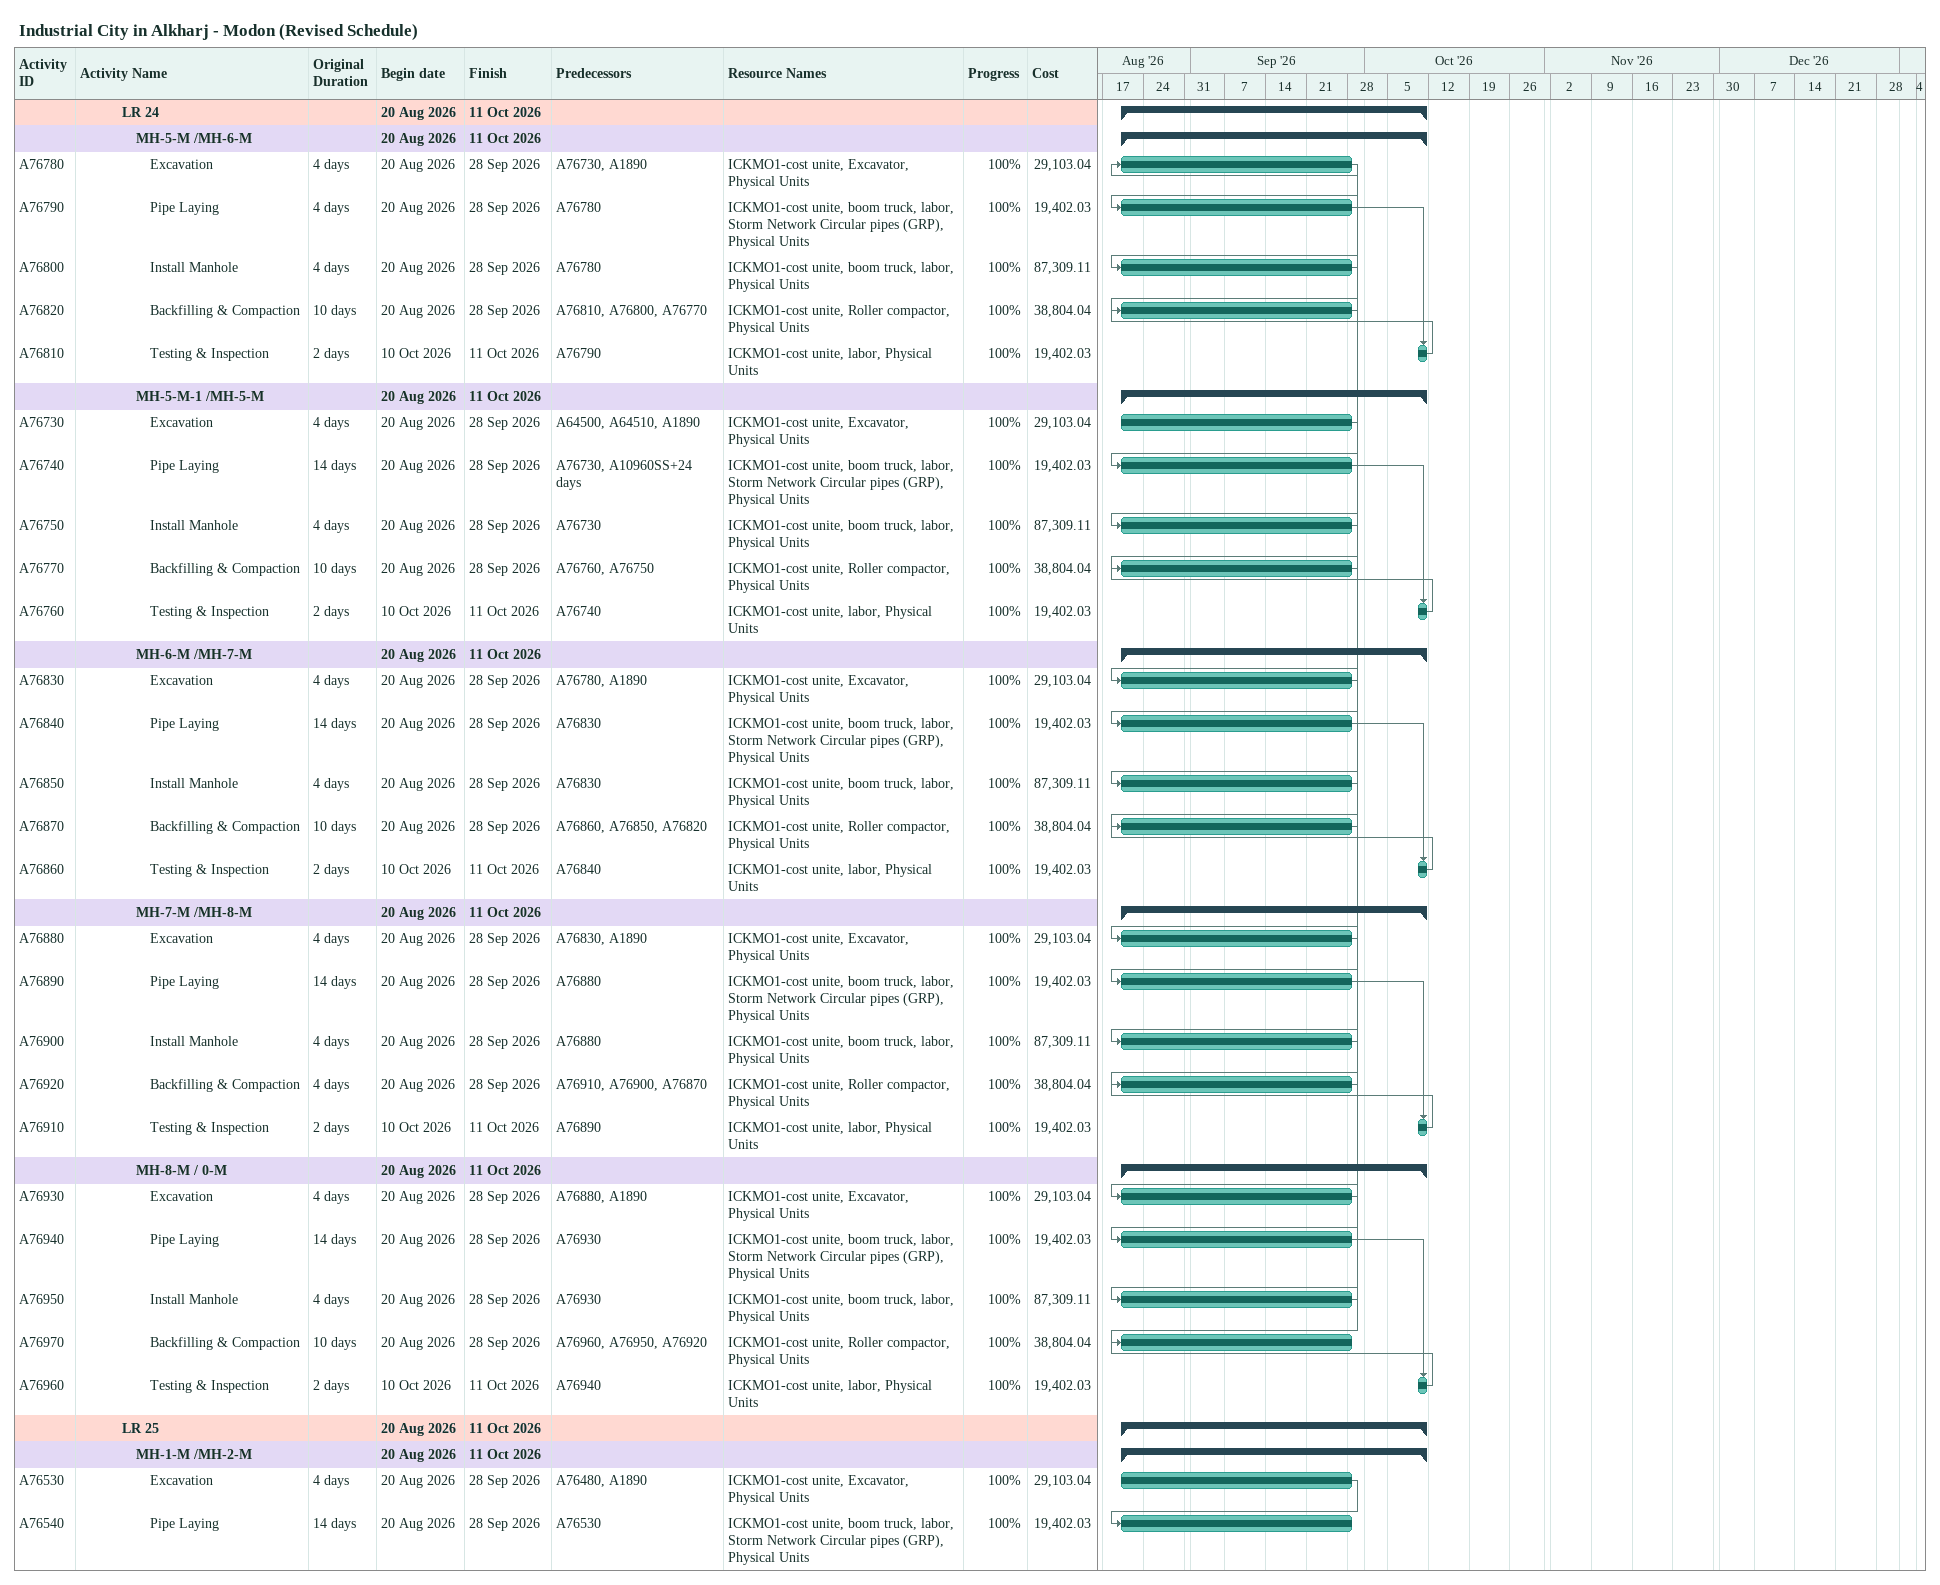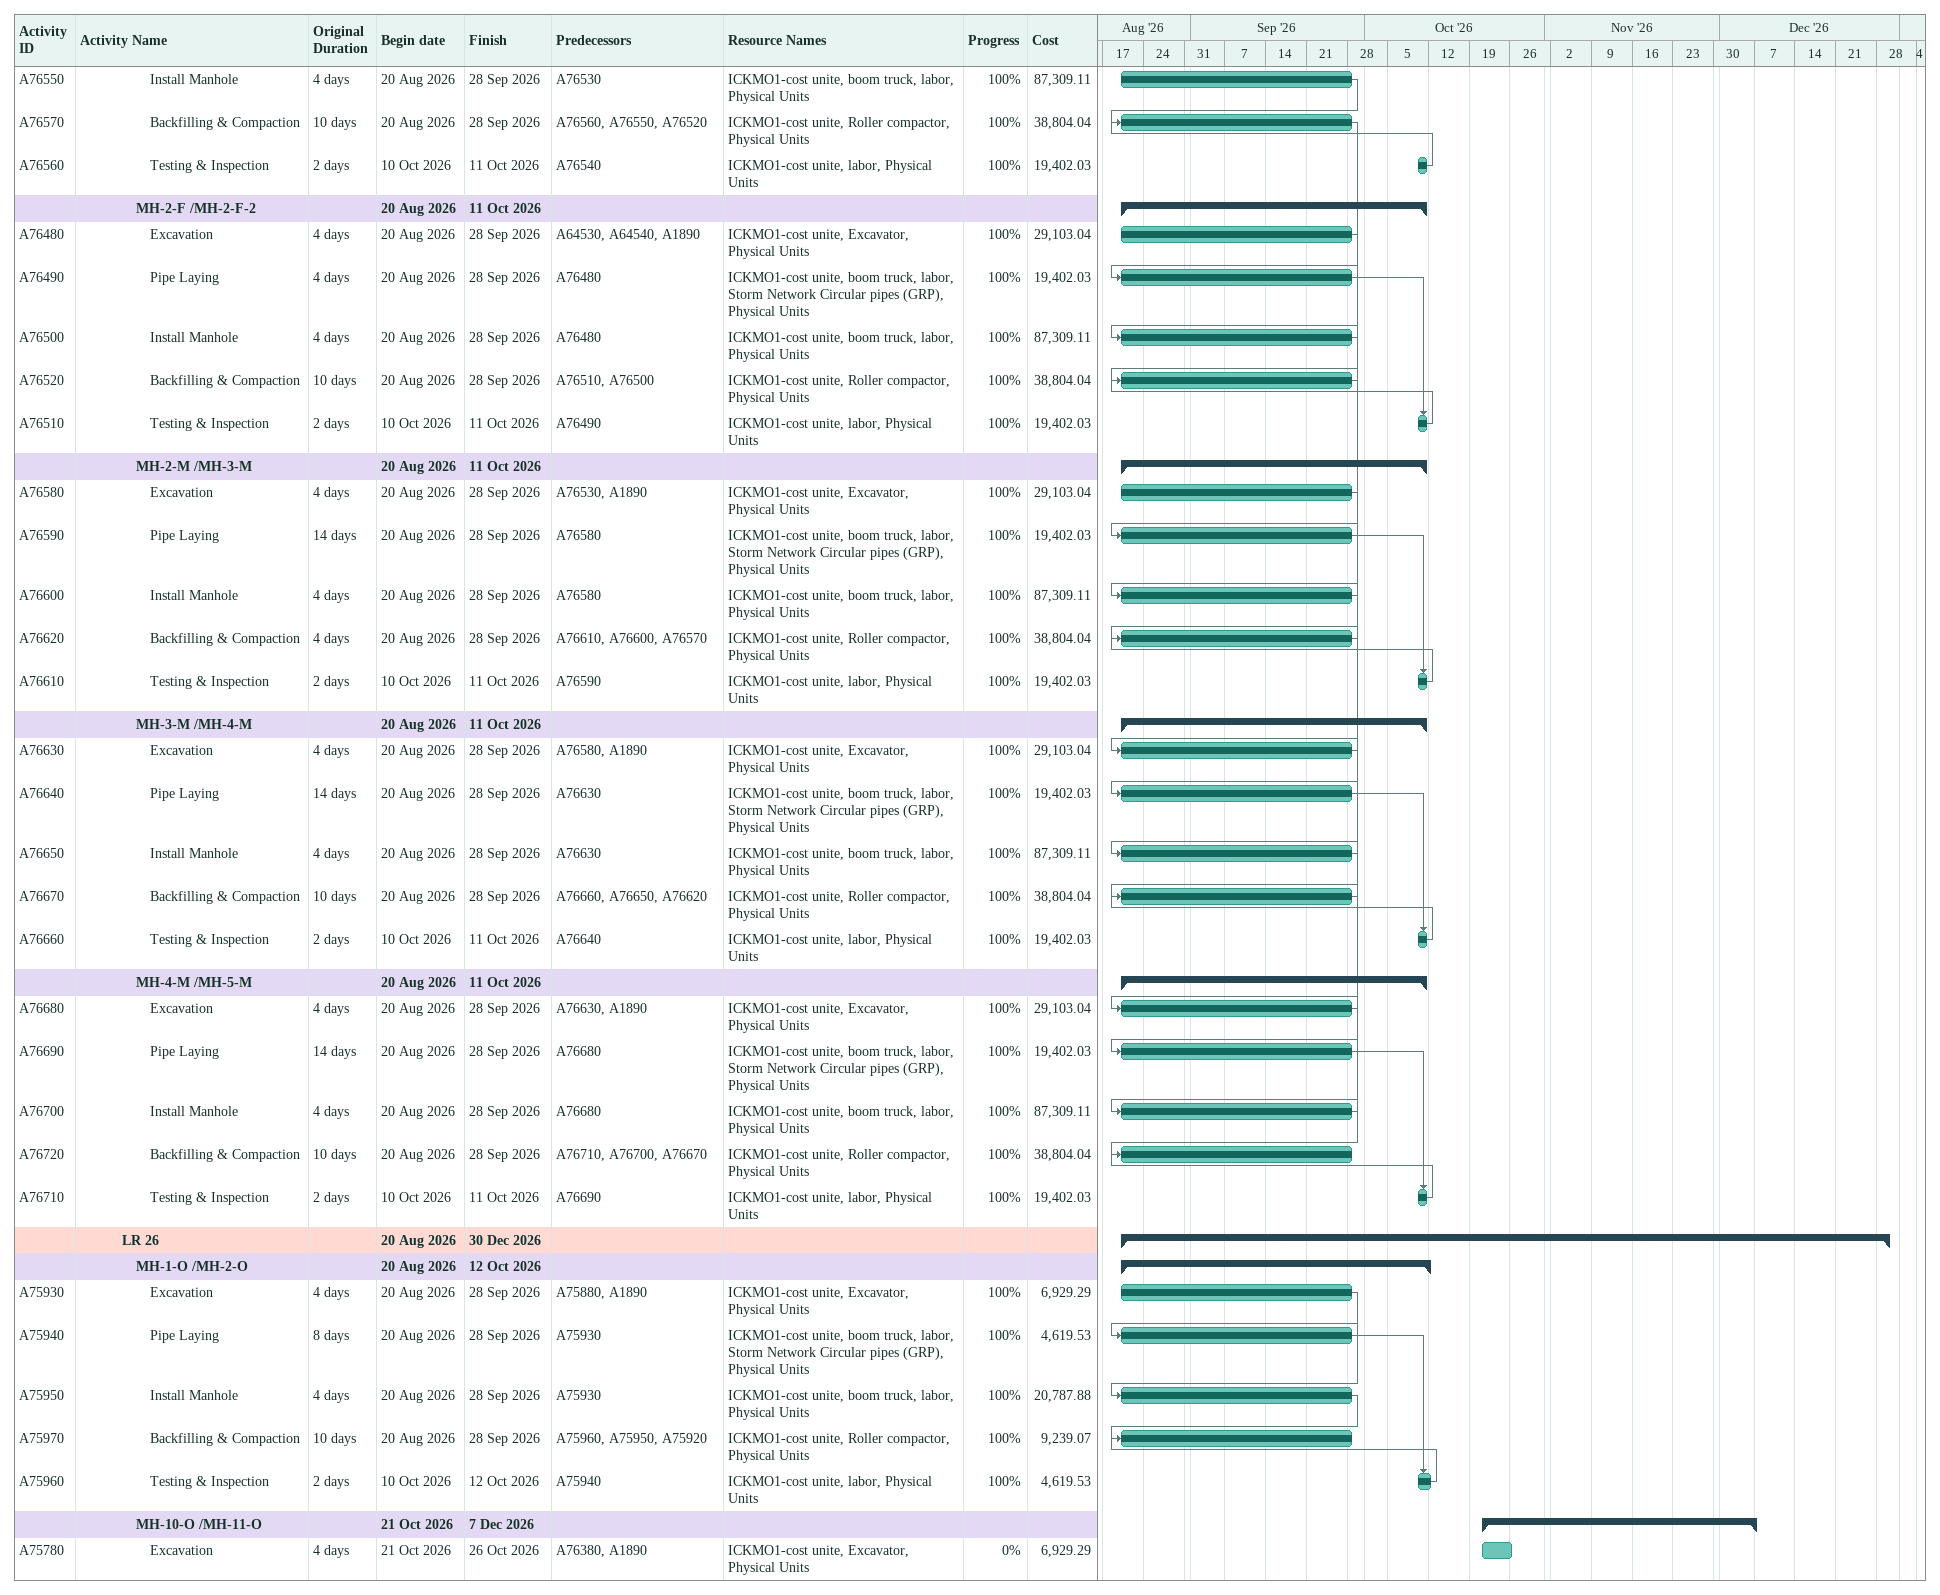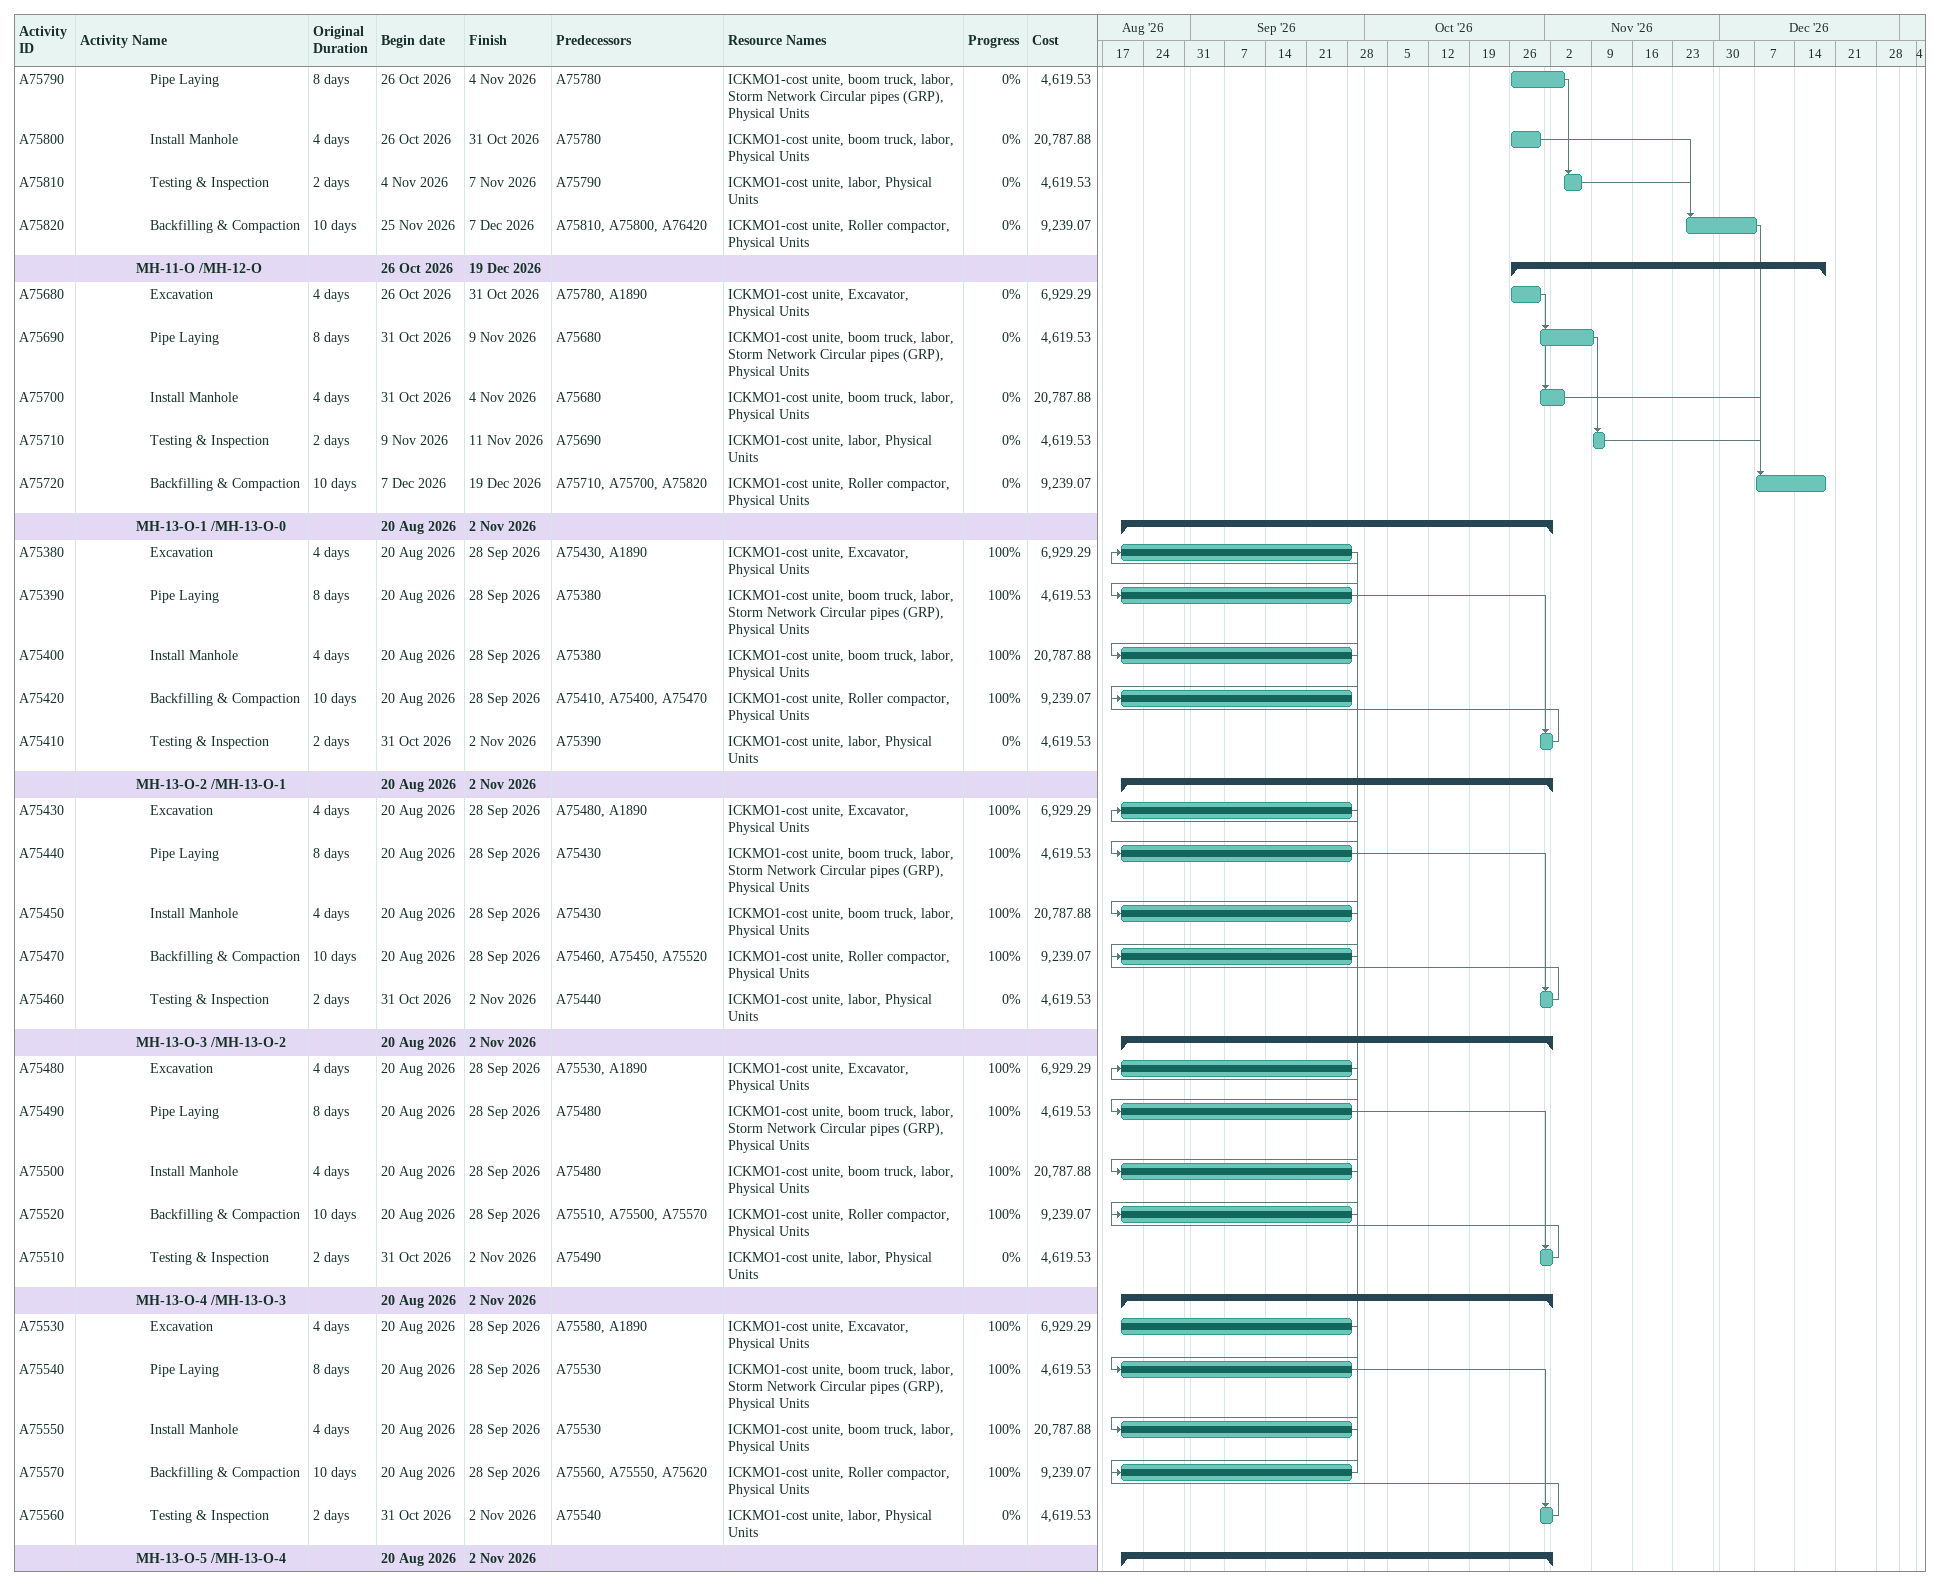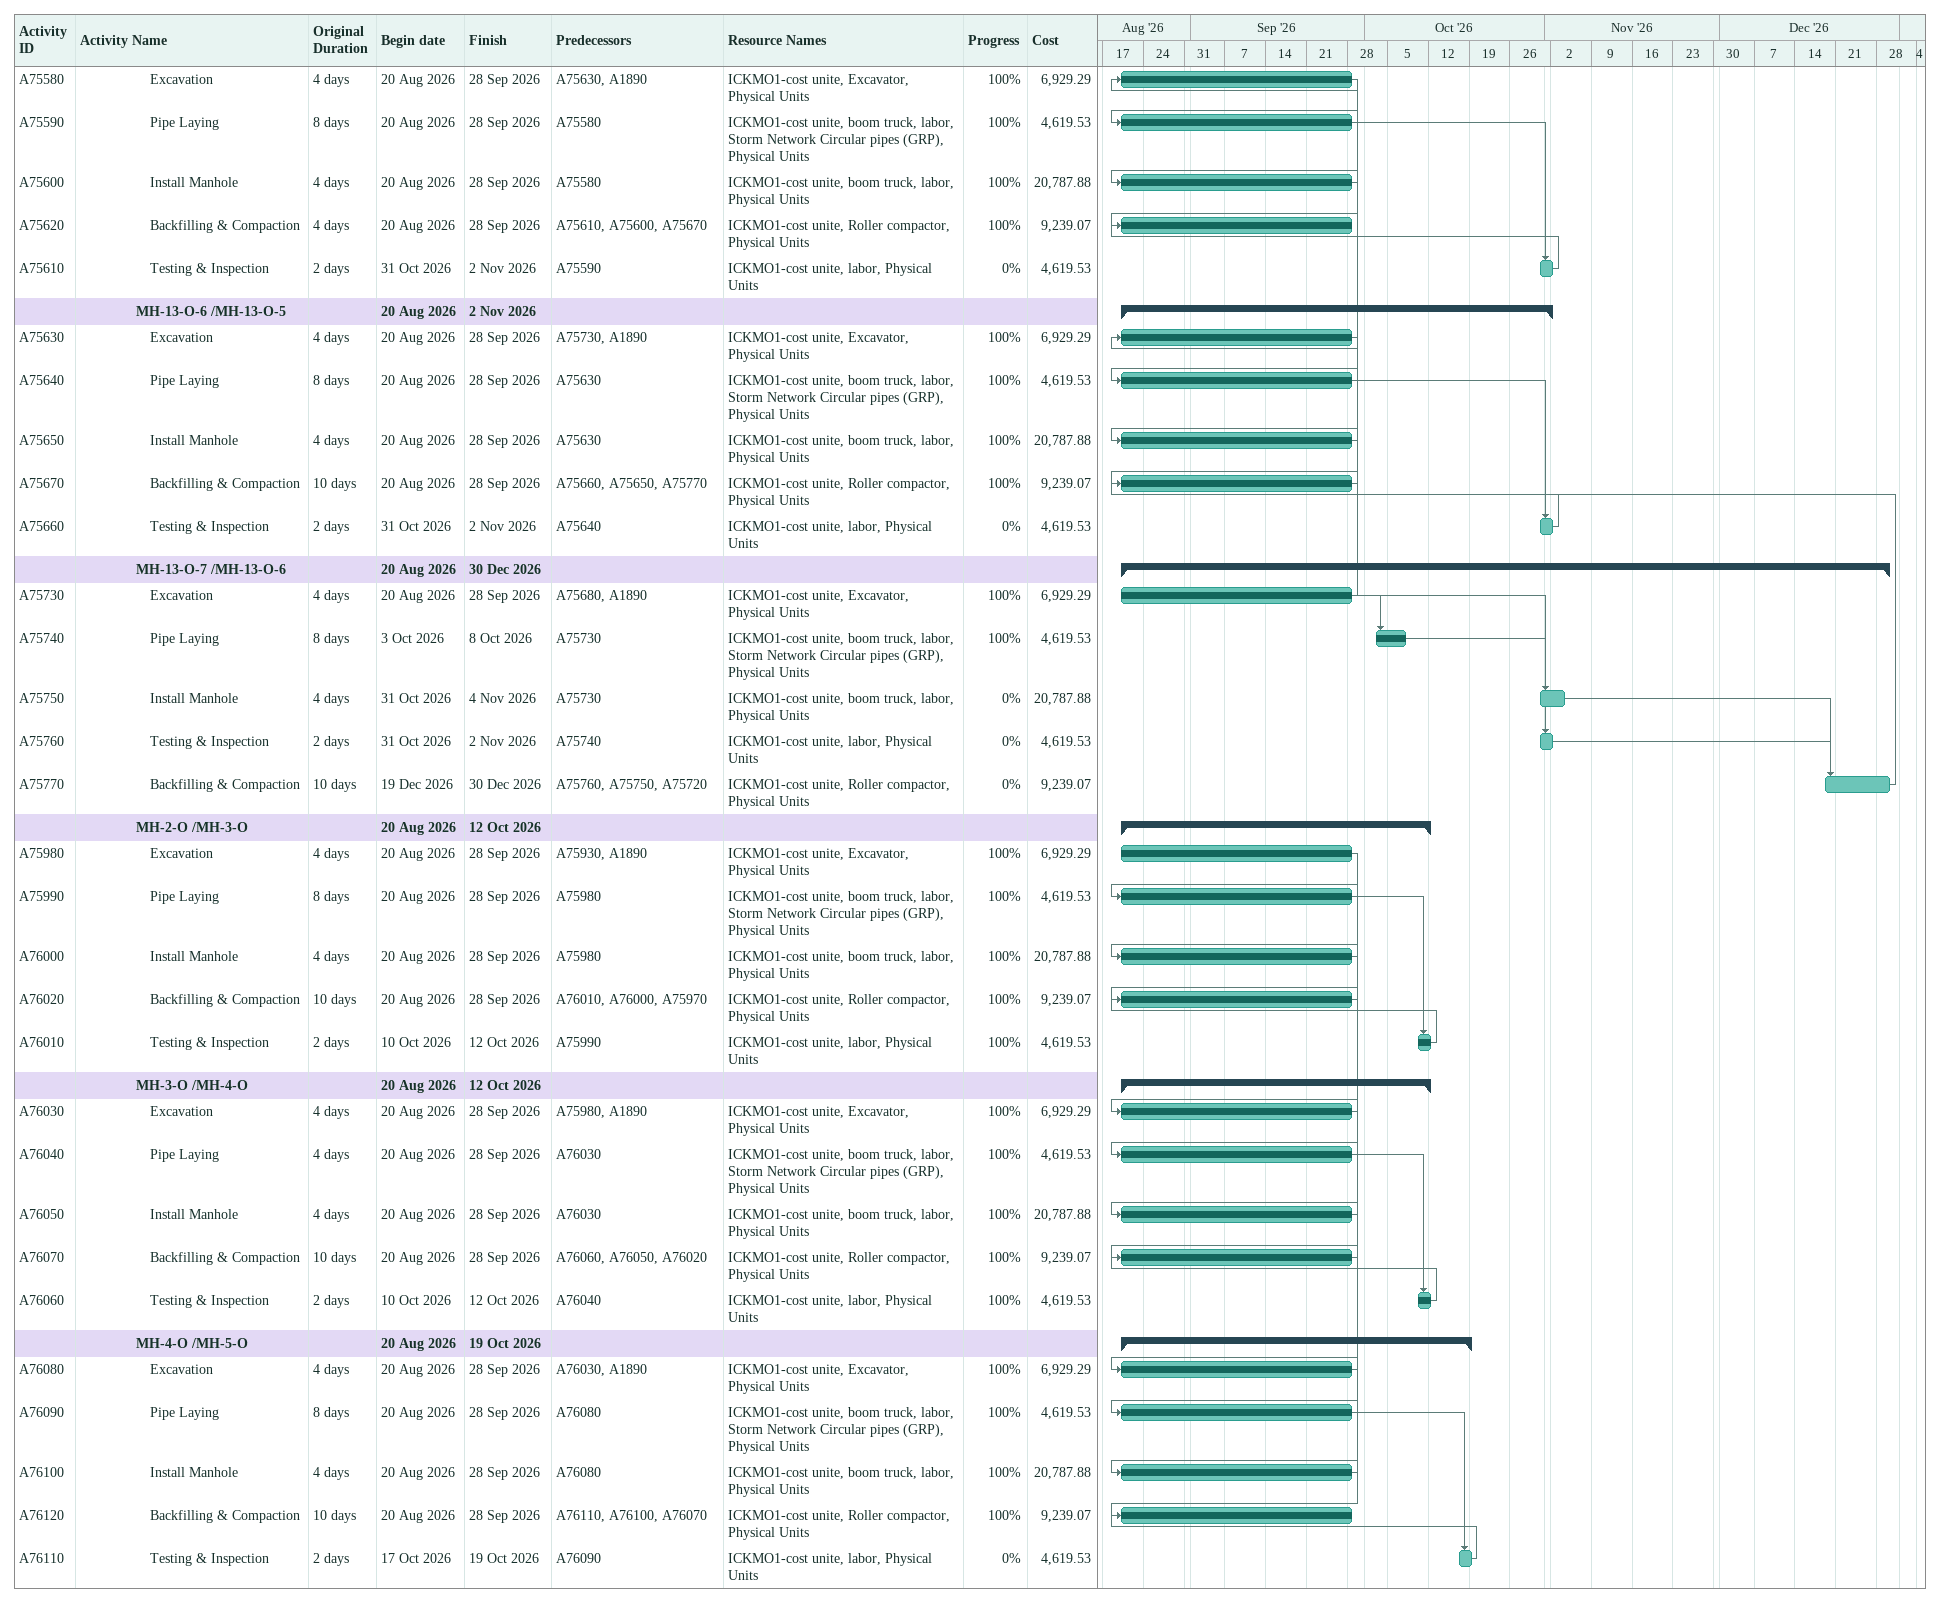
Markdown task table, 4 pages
Industrial City in Alkharj - Modon (Revised Schedule)

| ID | Level | Task | Original duration | Start | Finish | Predecessors | Resources | % complete | Cost |
|---|---|---|---|---|---|---|---|---|---|
|  | 4 | **LR 24** |  | 2026-08-20 | 2026-10-11 |  |  |  |  |
|  | 5 | **MH-5-M /MH-6-M** |  | 2026-08-20 | 2026-10-11 |  |  |  |  |
| A76780 | 6 | Excavation | 4d | 2026-08-20 | 2026-09-28 | A76730, A1890 | ICKMO1-cost unite, Excavator, Physical Units | 100 | 29103.04 |
| A76790 | 6 | Pipe Laying | 4d | 2026-08-20 | 2026-09-28 | A76780 | ICKMO1-cost unite, boom truck, labor, Storm Network Circular pipes (GRP), Physical Units | 100 | 19402.03 |
| A76800 | 6 | Install Manhole | 4d | 2026-08-20 | 2026-09-28 | A76780 | ICKMO1-cost unite, boom truck, labor, Physical Units | 100 | 87309.11 |
| A76820 | 6 | Backfilling & Compaction | 10d | 2026-08-20 | 2026-09-28 | A76810, A76800, A76770 | ICKMO1-cost unite, Roller compactor, Physical Units | 100 | 38804.04 |
| A76810 | 6 | Testing & Inspection | 2d | 2026-10-10 | 2026-10-11 | A76790 | ICKMO1-cost unite, labor, Physical Units | 100 | 19402.03 |
|  | 5 | **MH-5-M-1 /MH-5-M** |  | 2026-08-20 | 2026-10-11 |  |  |  |  |
| A76730 | 6 | Excavation | 4d | 2026-08-20 | 2026-09-28 | A64500, A64510, A1890 | ICKMO1-cost unite, Excavator, Physical Units | 100 | 29103.04 |
| A76740 | 6 | Pipe Laying | 14d | 2026-08-20 | 2026-09-28 | A76730, A10960SS+24d | ICKMO1-cost unite, boom truck, labor, Storm Network Circular pipes (GRP), Physical Units | 100 | 19402.03 |
| A76750 | 6 | Install Manhole | 4d | 2026-08-20 | 2026-09-28 | A76730 | ICKMO1-cost unite, boom truck, labor, Physical Units | 100 | 87309.11 |
| A76770 | 6 | Backfilling & Compaction | 10d | 2026-08-20 | 2026-09-28 | A76760, A76750 | ICKMO1-cost unite, Roller compactor, Physical Units | 100 | 38804.04 |
| A76760 | 6 | Testing & Inspection | 2d | 2026-10-10 | 2026-10-11 | A76740 | ICKMO1-cost unite, labor, Physical Units | 100 | 19402.03 |
|  | 5 | **MH-6-M /MH-7-M** |  | 2026-08-20 | 2026-10-11 |  |  |  |  |
| A76830 | 6 | Excavation | 4d | 2026-08-20 | 2026-09-28 | A76780, A1890 | ICKMO1-cost unite, Excavator, Physical Units | 100 | 29103.04 |
| A76840 | 6 | Pipe Laying | 14d | 2026-08-20 | 2026-09-28 | A76830 | ICKMO1-cost unite, boom truck, labor, Storm Network Circular pipes (GRP), Physical Units | 100 | 19402.03 |
| A76850 | 6 | Install Manhole | 4d | 2026-08-20 | 2026-09-28 | A76830 | ICKMO1-cost unite, boom truck, labor, Physical Units | 100 | 87309.11 |
| A76870 | 6 | Backfilling & Compaction | 10d | 2026-08-20 | 2026-09-28 | A76860, A76850, A76820 | ICKMO1-cost unite, Roller compactor, Physical Units | 100 | 38804.04 |
| A76860 | 6 | Testing & Inspection | 2d | 2026-10-10 | 2026-10-11 | A76840 | ICKMO1-cost unite, labor, Physical Units | 100 | 19402.03 |
|  | 5 | **MH-7-M /MH-8-M** |  | 2026-08-20 | 2026-10-11 |  |  |  |  |
| A76880 | 6 | Excavation | 4d | 2026-08-20 | 2026-09-28 | A76830, A1890 | ICKMO1-cost unite, Excavator, Physical Units | 100 | 29103.04 |
| A76890 | 6 | Pipe Laying | 14d | 2026-08-20 | 2026-09-28 | A76880 | ICKMO1-cost unite, boom truck, labor, Storm Network Circular pipes (GRP), Physical Units | 100 | 19402.03 |
| A76900 | 6 | Install Manhole | 4d | 2026-08-20 | 2026-09-28 | A76880 | ICKMO1-cost unite, boom truck, labor, Physical Units | 100 | 87309.11 |
| A76920 | 6 | Backfilling & Compaction | 4d | 2026-08-20 | 2026-09-28 | A76910, A76900, A76870 | ICKMO1-cost unite, Roller compactor, Physical Units | 100 | 38804.04 |
| A76910 | 6 | Testing & Inspection | 2d | 2026-10-10 | 2026-10-11 | A76890 | ICKMO1-cost unite, labor, Physical Units | 100 | 19402.03 |
|  | 5 | **MH-8-M / 0-M** |  | 2026-08-20 | 2026-10-11 |  |  |  |  |
| A76930 | 6 | Excavation | 4d | 2026-08-20 | 2026-09-28 | A76880, A1890 | ICKMO1-cost unite, Excavator, Physical Units | 100 | 29103.04 |
| A76940 | 6 | Pipe Laying | 14d | 2026-08-20 | 2026-09-28 | A76930 | ICKMO1-cost unite, boom truck, labor, Storm Network Circular pipes (GRP), Physical Units | 100 | 19402.03 |
| A76950 | 6 | Install Manhole | 4d | 2026-08-20 | 2026-09-28 | A76930 | ICKMO1-cost unite, boom truck, labor, Physical Units | 100 | 87309.11 |
| A76970 | 6 | Backfilling & Compaction | 10d | 2026-08-20 | 2026-09-28 | A76960, A76950, A76920 | ICKMO1-cost unite, Roller compactor, Physical Units | 100 | 38804.04 |
| A76960 | 6 | Testing & Inspection | 2d | 2026-10-10 | 2026-10-11 | A76940 | ICKMO1-cost unite, labor, Physical Units | 100 | 19402.03 |
|  | 4 | **LR 25** |  | 2026-08-20 | 2026-10-11 |  |  |  |  |
|  | 5 | **MH-1-M /MH-2-M** |  | 2026-08-20 | 2026-10-11 |  |  |  |  |
| A76530 | 6 | Excavation | 4d | 2026-08-20 | 2026-09-28 | A76480, A1890 | ICKMO1-cost unite, Excavator, Physical Units | 100 | 29103.04 |
| A76540 | 6 | Pipe Laying | 14d | 2026-08-20 | 2026-09-28 | A76530 | ICKMO1-cost unite, boom truck, labor, Storm Network Circular pipes (GRP), Physical Units | 100 | 19402.03 |
| A76550 | 6 | Install Manhole | 4d | 2026-08-20 | 2026-09-28 | A76530 | ICKMO1-cost unite, boom truck, labor, Physical Units | 100 | 87309.11 |
| A76570 | 6 | Backfilling & Compaction | 10d | 2026-08-20 | 2026-09-28 | A76560, A76550, A76520 | ICKMO1-cost unite, Roller compactor, Physical Units | 100 | 38804.04 |
| A76560 | 6 | Testing & Inspection | 2d | 2026-10-10 | 2026-10-11 | A76540 | ICKMO1-cost unite, labor, Physical Units | 100 | 19402.03 |
|  | 5 | **MH-2-F /MH-2-F-2** |  | 2026-08-20 | 2026-10-11 |  |  |  |  |
| A76480 | 6 | Excavation | 4d | 2026-08-20 | 2026-09-28 | A64530, A64540, A1890 | ICKMO1-cost unite, Excavator, Physical Units | 100 | 29103.04 |
| A76490 | 6 | Pipe Laying | 4d | 2026-08-20 | 2026-09-28 | A76480 | ICKMO1-cost unite, boom truck, labor, Storm Network Circular pipes (GRP), Physical Units | 100 | 19402.03 |
| A76500 | 6 | Install Manhole | 4d | 2026-08-20 | 2026-09-28 | A76480 | ICKMO1-cost unite, boom truck, labor, Physical Units | 100 | 87309.11 |
| A76520 | 6 | Backfilling & Compaction | 10d | 2026-08-20 | 2026-09-28 | A76510, A76500 | ICKMO1-cost unite, Roller compactor, Physical Units | 100 | 38804.04 |
| A76510 | 6 | Testing & Inspection | 2d | 2026-10-10 | 2026-10-11 | A76490 | ICKMO1-cost unite, labor, Physical Units | 100 | 19402.03 |
|  | 5 | **MH-2-M /MH-3-M** |  | 2026-08-20 | 2026-10-11 |  |  |  |  |
| A76580 | 6 | Excavation | 4d | 2026-08-20 | 2026-09-28 | A76530, A1890 | ICKMO1-cost unite, Excavator, Physical Units | 100 | 29103.04 |
| A76590 | 6 | Pipe Laying | 14d | 2026-08-20 | 2026-09-28 | A76580 | ICKMO1-cost unite, boom truck, labor, Storm Network Circular pipes (GRP), Physical Units | 100 | 19402.03 |
| A76600 | 6 | Install Manhole | 4d | 2026-08-20 | 2026-09-28 | A76580 | ICKMO1-cost unite, boom truck, labor, Physical Units | 100 | 87309.11 |
| A76620 | 6 | Backfilling & Compaction | 4d | 2026-08-20 | 2026-09-28 | A76610, A76600, A76570 | ICKMO1-cost unite, Roller compactor, Physical Units | 100 | 38804.04 |
| A76610 | 6 | Testing & Inspection | 2d | 2026-10-10 | 2026-10-11 | A76590 | ICKMO1-cost unite, labor, Physical Units | 100 | 19402.03 |
|  | 5 | **MH-3-M /MH-4-M** |  | 2026-08-20 | 2026-10-11 |  |  |  |  |
| A76630 | 6 | Excavation | 4d | 2026-08-20 | 2026-09-28 | A76580, A1890 | ICKMO1-cost unite, Excavator, Physical Units | 100 | 29103.04 |
| A76640 | 6 | Pipe Laying | 14d | 2026-08-20 | 2026-09-28 | A76630 | ICKMO1-cost unite, boom truck, labor, Storm Network Circular pipes (GRP), Physical Units | 100 | 19402.03 |
| A76650 | 6 | Install Manhole | 4d | 2026-08-20 | 2026-09-28 | A76630 | ICKMO1-cost unite, boom truck, labor, Physical Units | 100 | 87309.11 |
| A76670 | 6 | Backfilling & Compaction | 10d | 2026-08-20 | 2026-09-28 | A76660, A76650, A76620 | ICKMO1-cost unite, Roller compactor, Physical Units | 100 | 38804.04 |
| A76660 | 6 | Testing & Inspection | 2d | 2026-10-10 | 2026-10-11 | A76640 | ICKMO1-cost unite, labor, Physical Units | 100 | 19402.03 |
|  | 5 | **MH-4-M /MH-5-M** |  | 2026-08-20 | 2026-10-11 |  |  |  |  |
| A76680 | 6 | Excavation | 4d | 2026-08-20 | 2026-09-28 | A76630, A1890 | ICKMO1-cost unite, Excavator, Physical Units | 100 | 29103.04 |
| A76690 | 6 | Pipe Laying | 14d | 2026-08-20 | 2026-09-28 | A76680 | ICKMO1-cost unite, boom truck, labor, Storm Network Circular pipes (GRP), Physical Units | 100 | 19402.03 |
| A76700 | 6 | Install Manhole | 4d | 2026-08-20 | 2026-09-28 | A76680 | ICKMO1-cost unite, boom truck, labor, Physical Units | 100 | 87309.11 |
| A76720 | 6 | Backfilling & Compaction | 10d | 2026-08-20 | 2026-09-28 | A76710, A76700, A76670 | ICKMO1-cost unite, Roller compactor, Physical Units | 100 | 38804.04 |
| A76710 | 6 | Testing & Inspection | 2d | 2026-10-10 | 2026-10-11 | A76690 | ICKMO1-cost unite, labor, Physical Units | 100 | 19402.03 |
|  | 4 | **LR 26** |  | 2026-08-20 | 2026-12-30 |  |  |  |  |
|  | 5 | **MH-1-O /MH-2-O** |  | 2026-08-20 | 2026-10-12 |  |  |  |  |
| A75930 | 6 | Excavation | 4d | 2026-08-20 | 2026-09-28 | A75880, A1890 | ICKMO1-cost unite, Excavator, Physical Units | 100 | 6929.29 |
| A75940 | 6 | Pipe Laying | 8d | 2026-08-20 | 2026-09-28 | A75930 | ICKMO1-cost unite, boom truck, labor, Storm Network Circular pipes (GRP), Physical Units | 100 | 4619.53 |
| A75950 | 6 | Install Manhole | 4d | 2026-08-20 | 2026-09-28 | A75930 | ICKMO1-cost unite, boom truck, labor, Physical Units | 100 | 20787.88 |
| A75970 | 6 | Backfilling & Compaction | 10d | 2026-08-20 | 2026-09-28 | A75960, A75950, A75920 | ICKMO1-cost unite, Roller compactor, Physical Units | 100 | 9239.07 |
| A75960 | 6 | Testing & Inspection | 2d | 2026-10-10 | 2026-10-12 | A75940 | ICKMO1-cost unite, labor, Physical Units | 100 | 4619.53 |
|  | 5 | **MH-10-O /MH-11-O** |  | 2026-10-21 | 2026-12-07 |  |  |  |  |
| A75780 | 6 | Excavation | 4d | 2026-10-21 | 2026-10-26 | A76380, A1890 | ICKMO1-cost unite, Excavator, Physical Units | 0 | 6929.29 |
| A75790 | 6 | Pipe Laying | 8d | 2026-10-26 | 2026-11-04 | A75780 | ICKMO1-cost unite, boom truck, labor, Storm Network Circular pipes (GRP), Physical Units | 0 | 4619.53 |
| A75800 | 6 | Install Manhole | 4d | 2026-10-26 | 2026-10-31 | A75780 | ICKMO1-cost unite, boom truck, labor, Physical Units | 0 | 20787.88 |
| A75810 | 6 | Testing & Inspection | 2d | 2026-11-04 | 2026-11-07 | A75790 | ICKMO1-cost unite, labor, Physical Units | 0 | 4619.53 |
| A75820 | 6 | Backfilling & Compaction | 10d | 2026-11-25 | 2026-12-07 | A75810, A75800, A76420 | ICKMO1-cost unite, Roller compactor, Physical Units | 0 | 9239.07 |
|  | 5 | **MH-11-O /MH-12-O** |  | 2026-10-26 | 2026-12-19 |  |  |  |  |
| A75680 | 6 | Excavation | 4d | 2026-10-26 | 2026-10-31 | A75780, A1890 | ICKMO1-cost unite, Excavator, Physical Units | 0 | 6929.29 |
| A75690 | 6 | Pipe Laying | 8d | 2026-10-31 | 2026-11-09 | A75680 | ICKMO1-cost unite, boom truck, labor, Storm Network Circular pipes (GRP), Physical Units | 0 | 4619.53 |
| A75700 | 6 | Install Manhole | 4d | 2026-10-31 | 2026-11-04 | A75680 | ICKMO1-cost unite, boom truck, labor, Physical Units | 0 | 20787.88 |
| A75710 | 6 | Testing & Inspection | 2d | 2026-11-09 | 2026-11-11 | A75690 | ICKMO1-cost unite, labor, Physical Units | 0 | 4619.53 |
| A75720 | 6 | Backfilling & Compaction | 10d | 2026-12-07 | 2026-12-19 | A75710, A75700, A75820 | ICKMO1-cost unite, Roller compactor, Physical Units | 0 | 9239.07 |
|  | 5 | **MH-13-O-1 /MH-13-O-0** |  | 2026-08-20 | 2026-11-02 |  |  |  |  |
| A75380 | 6 | Excavation | 4d | 2026-08-20 | 2026-09-28 | A75430, A1890 | ICKMO1-cost unite, Excavator, Physical Units | 100 | 6929.29 |
| A75390 | 6 | Pipe Laying | 8d | 2026-08-20 | 2026-09-28 | A75380 | ICKMO1-cost unite, boom truck, labor, Storm Network Circular pipes (GRP), Physical Units | 100 | 4619.53 |
| A75400 | 6 | Install Manhole | 4d | 2026-08-20 | 2026-09-28 | A75380 | ICKMO1-cost unite, boom truck, labor, Physical Units | 100 | 20787.88 |
| A75420 | 6 | Backfilling & Compaction | 10d | 2026-08-20 | 2026-09-28 | A75410, A75400, A75470 | ICKMO1-cost unite, Roller compactor, Physical Units | 100 | 9239.07 |
| A75410 | 6 | Testing & Inspection | 2d | 2026-10-31 | 2026-11-02 | A75390 | ICKMO1-cost unite, labor, Physical Units | 0 | 4619.53 |
|  | 5 | **MH-13-O-2 /MH-13-O-1** |  | 2026-08-20 | 2026-11-02 |  |  |  |  |
| A75430 | 6 | Excavation | 4d | 2026-08-20 | 2026-09-28 | A75480, A1890 | ICKMO1-cost unite, Excavator, Physical Units | 100 | 6929.29 |
| A75440 | 6 | Pipe Laying | 8d | 2026-08-20 | 2026-09-28 | A75430 | ICKMO1-cost unite, boom truck, labor, Storm Network Circular pipes (GRP), Physical Units | 100 | 4619.53 |
| A75450 | 6 | Install Manhole | 4d | 2026-08-20 | 2026-09-28 | A75430 | ICKMO1-cost unite, boom truck, labor, Physical Units | 100 | 20787.88 |
| A75470 | 6 | Backfilling & Compaction | 10d | 2026-08-20 | 2026-09-28 | A75460, A75450, A75520 | ICKMO1-cost unite, Roller compactor, Physical Units | 100 | 9239.07 |
| A75460 | 6 | Testing & Inspection | 2d | 2026-10-31 | 2026-11-02 | A75440 | ICKMO1-cost unite, labor, Physical Units | 0 | 4619.53 |
|  | 5 | **MH-13-O-3 /MH-13-O-2** |  | 2026-08-20 | 2026-11-02 |  |  |  |  |
| A75480 | 6 | Excavation | 4d | 2026-08-20 | 2026-09-28 | A75530, A1890 | ICKMO1-cost unite, Excavator, Physical Units | 100 | 6929.29 |
| A75490 | 6 | Pipe Laying | 8d | 2026-08-20 | 2026-09-28 | A75480 | ICKMO1-cost unite, boom truck, labor, Storm Network Circular pipes (GRP), Physical Units | 100 | 4619.53 |
| A75500 | 6 | Install Manhole | 4d | 2026-08-20 | 2026-09-28 | A75480 | ICKMO1-cost unite, boom truck, labor, Physical Units | 100 | 20787.88 |
| A75520 | 6 | Backfilling & Compaction | 10d | 2026-08-20 | 2026-09-28 | A75510, A75500, A75570 | ICKMO1-cost unite, Roller compactor, Physical Units | 100 | 9239.07 |
| A75510 | 6 | Testing & Inspection | 2d | 2026-10-31 | 2026-11-02 | A75490 | ICKMO1-cost unite, labor, Physical Units | 0 | 4619.53 |
|  | 5 | **MH-13-O-4 /MH-13-O-3** |  | 2026-08-20 | 2026-11-02 |  |  |  |  |
| A75530 | 6 | Excavation | 4d | 2026-08-20 | 2026-09-28 | A75580, A1890 | ICKMO1-cost unite, Excavator, Physical Units | 100 | 6929.29 |
| A75540 | 6 | Pipe Laying | 8d | 2026-08-20 | 2026-09-28 | A75530 | ICKMO1-cost unite, boom truck, labor, Storm Network Circular pipes (GRP), Physical Units | 100 | 4619.53 |
| A75550 | 6 | Install Manhole | 4d | 2026-08-20 | 2026-09-28 | A75530 | ICKMO1-cost unite, boom truck, labor, Physical Units | 100 | 20787.88 |
| A75570 | 6 | Backfilling & Compaction | 10d | 2026-08-20 | 2026-09-28 | A75560, A75550, A75620 | ICKMO1-cost unite, Roller compactor, Physical Units | 100 | 9239.07 |
| A75560 | 6 | Testing & Inspection | 2d | 2026-10-31 | 2026-11-02 | A75540 | ICKMO1-cost unite, labor, Physical Units | 0 | 4619.53 |
|  | 5 | **MH-13-O-5 /MH-13-O-4** |  | 2026-08-20 | 2026-11-02 |  |  |  |  |
| A75580 | 6 | Excavation | 4d | 2026-08-20 | 2026-09-28 | A75630, A1890 | ICKMO1-cost unite, Excavator, Physical Units | 100 | 6929.29 |
| A75590 | 6 | Pipe Laying | 8d | 2026-08-20 | 2026-09-28 | A75580 | ICKMO1-cost unite, boom truck, labor, Storm Network Circular pipes (GRP), Physical Units | 100 | 4619.53 |
| A75600 | 6 | Install Manhole | 4d | 2026-08-20 | 2026-09-28 | A75580 | ICKMO1-cost unite, boom truck, labor, Physical Units | 100 | 20787.88 |
| A75620 | 6 | Backfilling & Compaction | 4d | 2026-08-20 | 2026-09-28 | A75610, A75600, A75670 | ICKMO1-cost unite, Roller compactor, Physical Units | 100 | 9239.07 |
| A75610 | 6 | Testing & Inspection | 2d | 2026-10-31 | 2026-11-02 | A75590 | ICKMO1-cost unite, labor, Physical Units | 0 | 4619.53 |
|  | 5 | **MH-13-O-6 /MH-13-O-5** |  | 2026-08-20 | 2026-11-02 |  |  |  |  |
| A75630 | 6 | Excavation | 4d | 2026-08-20 | 2026-09-28 | A75730, A1890 | ICKMO1-cost unite, Excavator, Physical Units | 100 | 6929.29 |
| A75640 | 6 | Pipe Laying | 8d | 2026-08-20 | 2026-09-28 | A75630 | ICKMO1-cost unite, boom truck, labor, Storm Network Circular pipes (GRP), Physical Units | 100 | 4619.53 |
| A75650 | 6 | Install Manhole | 4d | 2026-08-20 | 2026-09-28 | A75630 | ICKMO1-cost unite, boom truck, labor, Physical Units | 100 | 20787.88 |
| A75670 | 6 | Backfilling & Compaction | 10d | 2026-08-20 | 2026-09-28 | A75660, A75650, A75770 | ICKMO1-cost unite, Roller compactor, Physical Units | 100 | 9239.07 |
| A75660 | 6 | Testing & Inspection | 2d | 2026-10-31 | 2026-11-02 | A75640 | ICKMO1-cost unite, labor, Physical Units | 0 | 4619.53 |
|  | 5 | **MH-13-O-7 /MH-13-O-6** |  | 2026-08-20 | 2026-12-30 |  |  |  |  |
| A75730 | 6 | Excavation | 4d | 2026-08-20 | 2026-09-28 | A75680, A1890 | ICKMO1-cost unite, Excavator, Physical Units | 100 | 6929.29 |
| A75740 | 6 | Pipe Laying | 8d | 2026-10-03 | 2026-10-08 | A75730 | ICKMO1-cost unite, boom truck, labor, Storm Network Circular pipes (GRP), Physical Units | 100 | 4619.53 |
| A75750 | 6 | Install Manhole | 4d | 2026-10-31 | 2026-11-04 | A75730 | ICKMO1-cost unite, boom truck, labor, Physical Units | 0 | 20787.88 |
| A75760 | 6 | Testing & Inspection | 2d | 2026-10-31 | 2026-11-02 | A75740 | ICKMO1-cost unite, labor, Physical Units | 0 | 4619.53 |
| A75770 | 6 | Backfilling & Compaction | 10d | 2026-12-19 | 2026-12-30 | A75760, A75750, A75720 | ICKMO1-cost unite, Roller compactor, Physical Units | 0 | 9239.07 |
|  | 5 | **MH-2-O /MH-3-O** |  | 2026-08-20 | 2026-10-12 |  |  |  |  |
| A75980 | 6 | Excavation | 4d | 2026-08-20 | 2026-09-28 | A75930, A1890 | ICKMO1-cost unite, Excavator, Physical Units | 100 | 6929.29 |
| A75990 | 6 | Pipe Laying | 8d | 2026-08-20 | 2026-09-28 | A75980 | ICKMO1-cost unite, boom truck, labor, Storm Network Circular pipes (GRP), Physical Units | 100 | 4619.53 |
| A76000 | 6 | Install Manhole | 4d | 2026-08-20 | 2026-09-28 | A75980 | ICKMO1-cost unite, boom truck, labor, Physical Units | 100 | 20787.88 |
| A76020 | 6 | Backfilling & Compaction | 10d | 2026-08-20 | 2026-09-28 | A76010, A76000, A75970 | ICKMO1-cost unite, Roller compactor, Physical Units | 100 | 9239.07 |
| A76010 | 6 | Testing & Inspection | 2d | 2026-10-10 | 2026-10-12 | A75990 | ICKMO1-cost unite, labor, Physical Units | 100 | 4619.53 |
|  | 5 | **MH-3-O /MH-4-O** |  | 2026-08-20 | 2026-10-12 |  |  |  |  |
| A76030 | 6 | Excavation | 4d | 2026-08-20 | 2026-09-28 | A75980, A1890 | ICKMO1-cost unite, Excavator, Physical Units | 100 | 6929.29 |
| A76040 | 6 | Pipe Laying | 4d | 2026-08-20 | 2026-09-28 | A76030 | ICKMO1-cost unite, boom truck, labor, Storm Network Circular pipes (GRP), Physical Units | 100 | 4619.53 |
| A76050 | 6 | Install Manhole | 4d | 2026-08-20 | 2026-09-28 | A76030 | ICKMO1-cost unite, boom truck, labor, Physical Units | 100 | 20787.88 |
| A76070 | 6 | Backfilling & Compaction | 10d | 2026-08-20 | 2026-09-28 | A76060, A76050, A76020 | ICKMO1-cost unite, Roller compactor, Physical Units | 100 | 9239.07 |
| A76060 | 6 | Testing & Inspection | 2d | 2026-10-10 | 2026-10-12 | A76040 | ICKMO1-cost unite, labor, Physical Units | 100 | 4619.53 |
|  | 5 | **MH-4-O /MH-5-O** |  | 2026-08-20 | 2026-10-19 |  |  |  |  |
| A76080 | 6 | Excavation | 4d | 2026-08-20 | 2026-09-28 | A76030, A1890 | ICKMO1-cost unite, Excavator, Physical Units | 100 | 6929.29 |
| A76090 | 6 | Pipe Laying | 8d | 2026-08-20 | 2026-09-28 | A76080 | ICKMO1-cost unite, boom truck, labor, Storm Network Circular pipes (GRP), Physical Units | 100 | 4619.53 |
| A76100 | 6 | Install Manhole | 4d | 2026-08-20 | 2026-09-28 | A76080 | ICKMO1-cost unite, boom truck, labor, Physical Units | 100 | 20787.88 |
| A76120 | 6 | Backfilling & Compaction | 10d | 2026-08-20 | 2026-09-28 | A76110, A76100, A76070 | ICKMO1-cost unite, Roller compactor, Physical Units | 100 | 9239.07 |
| A76110 | 6 | Testing & Inspection | 2d | 2026-10-17 | 2026-10-19 | A76090 | ICKMO1-cost unite, labor, Physical Units | 0 | 4619.53 |
